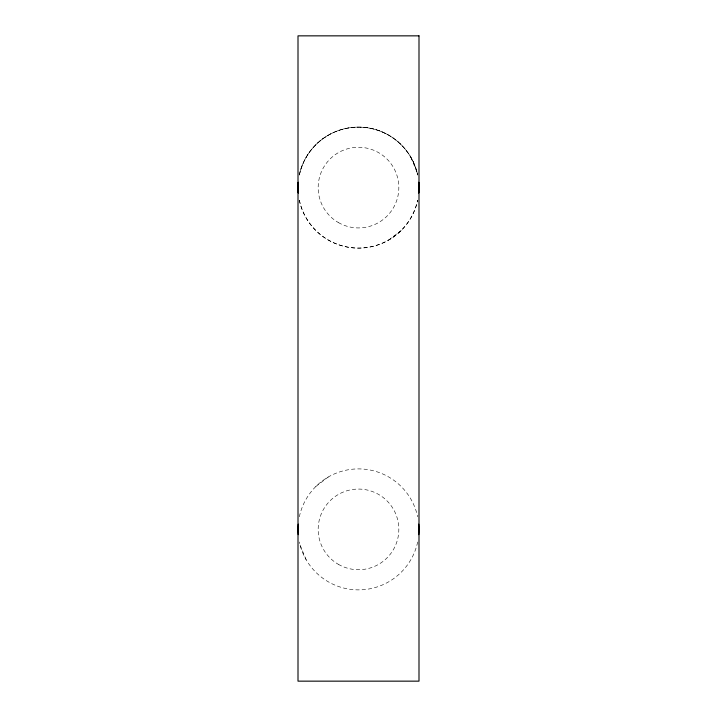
<?xml version="1.0" encoding="UTF-8"?>
<svg xmlns="http://www.w3.org/2000/svg" width="717" height="717" viewBox="0 0 717 717"><rect width="100%" height="100%" fill="white"/><g stroke="black" fill="none" stroke-linecap="round" stroke-linejoin="round"><path stroke-width="0.54" stroke-dasharray="3.58 2.69" d="M388.748 239.998L401.278 230.381M315.722 486.619L328.252 477.002M410.895 157.355L416.935 171.946M300.065 545.054L306.105 559.645M417.67 541.989A60.497 60.497 0 0 1 299.33 541.989M299.33 516.796A60.497 60.497 0 0 1 417.67 516.796M299.33 175.011A60.497 60.497 0 0 1 417.67 175.011A60.497 60.497 0 0 0 299.33 175.011A60.497 60.497 0 0 1 417.67 175.011M338.334 222.53A40.331 40.331 0 0 0 398.831 187.603A40.331 40.331 0 0 0 338.334 152.676A40.331 40.331 0 0 0 338.334 222.53M338.334 564.324A40.331 40.331 0 0 0 398.831 529.397A40.331 40.331 0 0 0 338.334 494.47A40.331 40.331 0 0 0 338.334 564.324M299.33 200.204A60.497 60.497 0 0 0 417.67 200.204A60.497 60.497 0 0 1 299.33 200.204"/><path stroke-width="1.08" d="M418.764 524.136A60.497 60.497 0 0 1 418.764 534.649M298.236 534.649A60.497 60.497 0 0 1 298.236 524.136M418.764 182.351A60.497 60.497 0 0 1 418.764 192.864A60.497 60.497 0 0 0 418.764 182.351A60.497 60.497 0 0 1 418.997 187.603M298.236 182.351A60.497 60.497 0 0 0 298.236 192.864A60.497 60.497 0 0 1 298.236 182.351A60.497 60.497 0 0 0 298.003 187.603M418.997 35.85L298.003 35.85L298.003 681.15L418.997 681.15L418.997 35.85"/></g></svg>
